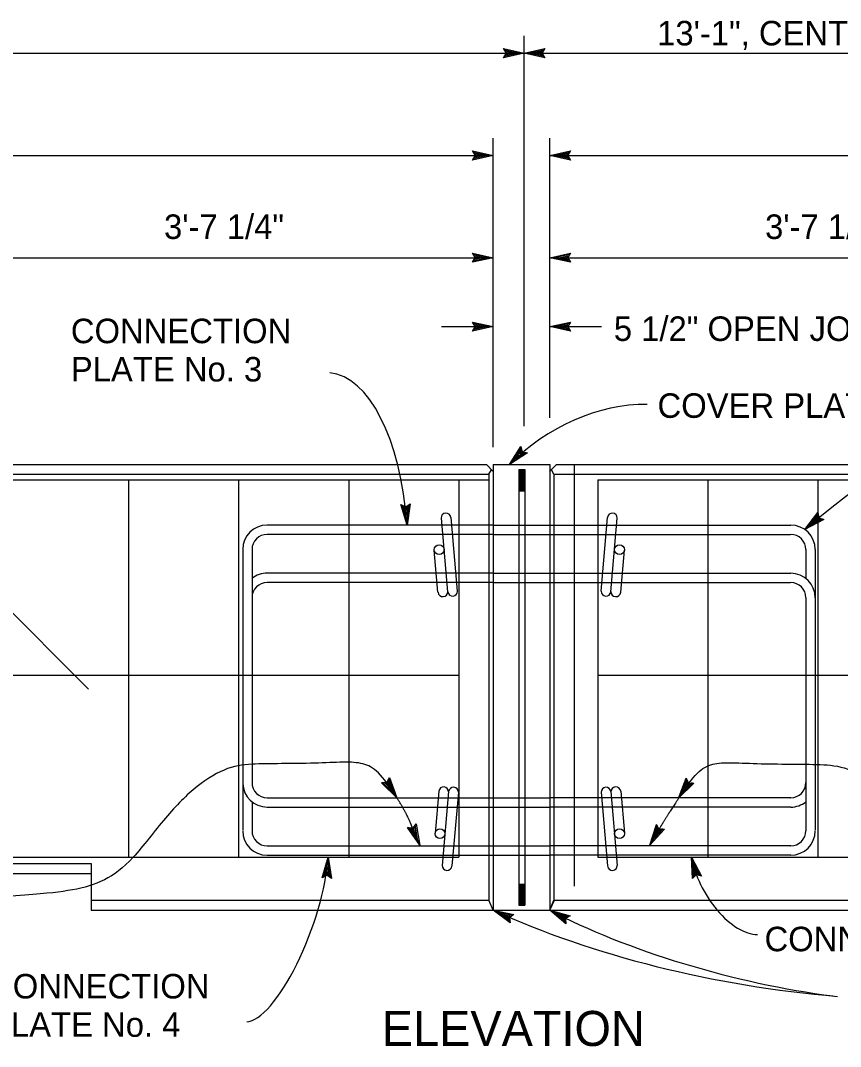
# Model space of a CAD drawing. Extents: x -894 to 866, y -476 to 714.
# Drawn here: x -246.4 to -12.4, y -142.9 to 150 of the extents above; entities that cross this region are included whole.
import ezdxf

# ---------------------------------------------------------------- set-up
doc = ezdxf.new("R2010")
doc.units = 0
for name, color, linetype in [('56 Stage 3 Anno', 7, 'Continuous'), ('57 Undefined', 7, 'Continuous'), ('60 Nongeo Data', 7, 'Continuous')]:
    doc.layers.add(name, color=color, linetype=linetype)

msp = doc.modelspace()

# ---------------------------------------------------------------- linework, layer by layer
at = {"layer": '56 Stage 3 Anno'}
for p, q in [((-102.66, 34.22), (-102.66, 145.57)), ((-663.79, 140.65), (-102.66, 140.65)), ((-107.78, 140.65), (-108.57, 141.97)), ((-108.57, 141.97), (-108.57, 141.97)), ((-108.57, 141.97), (-102.66, 140.65)), ((-102.66, 140.65), (-108.57, 139.34)), ((-108.57, 139.34), (-107.78, 140.65)), ((-108.35, 141.62), (-104.02, 140.65)), ((-104.03, 140.65), (-108.34, 139.7)), ((-105.38, 140.66), (-108.16, 140.04)), ((-108.12, 141.27), (-105.38, 140.66)), ((-107.95, 140.93), (-106.74, 140.66)), ((-106.74, 140.66), (-107.93, 140.39)), ((-102.66, 140.65), (-96.76, 141.96)), ((-102.66, 140.65), (-102.66, 140.65)), ((-96.76, 139.33), (-102.66, 140.65)), ((-102.66, 140.65), (-102.66, 140.65)), ((-102.66, 140.65), (460.12, 140.65)), ((-96.97, 139.68), (-101.3, 140.65)), ((-101.29, 140.66), (-96.99, 141.61)), ((-99.94, 140.65), (-97.16, 141.27)), ((-97.2, 140.04), (-99.94, 140.65)), ((-98.58, 140.65), (-97.39, 140.91)), ((-97.37, 140.38), (-98.58, 140.65)), ((-96.76, 141.96), (-97.54, 140.65)), ((-97.54, 140.65), (-96.76, 139.33)), ((-96.76, 141.96), (-96.76, 141.96)), ((-108.57, 139.34), (-108.57, 139.34)), ((-96.76, 139.33), (-96.76, 139.33)), ((-111.54, 28.14), (-111.54, 116.39)), ((-95.37, 36.57), (-95.37, 116.39)), ((-659.33, 111.46), (-111.54, 111.46)), ((-116.65, 111.46), (-117.44, 112.78)), ((-117.44, 112.78), (-117.44, 112.78)), ((-117.44, 112.78), (-111.54, 111.46)), ((-111.54, 111.46), (-117.44, 110.15)), ((-117.44, 110.15), (-116.65, 111.46)), ((-117.23, 112.43), (-112.89, 111.46)), ((-112.91, 111.46), (-117.21, 110.51)), ((-114.26, 111.47), (-117.04, 110.85)), ((-117, 112.08), (-114.26, 111.47)), ((-116.83, 111.74), (-115.61, 111.47)), ((-115.61, 111.47), (-116.8, 111.2)), ((-111.54, 111.46), (-111.54, 111.46)), ((-95.37, 111.46), (-89.47, 112.77)), ((-89.47, 110.14), (-95.37, 111.46)), ((-95.37, 111.46), (-95.37, 111.46)), ((-95.37, 111.46), (452.42, 111.46)), ((-89.68, 110.5), (-94.01, 111.46)), ((-94, 111.47), (-89.7, 112.42)), ((-92.65, 111.46), (-89.87, 112.08)), ((-89.91, 110.85), (-92.65, 111.46)), ((-91.29, 111.46), (-90.1, 111.72)), ((-90.08, 111.19), (-91.29, 111.46)), ((-89.47, 112.77), (-90.25, 111.46)), ((-90.25, 111.46), (-89.47, 110.14)), ((-89.47, 112.77), (-89.47, 112.77)), ((-117.44, 110.16), (-117.44, 110.16)), ((-89.47, 110.14), (-89.47, 110.14)), ((-268.17, 82.27), (-111.54, 82.27)), ((-116.65, 82.27), (-117.44, 83.59)), ((-117.44, 83.59), (-117.44, 83.59)), ((-117.44, 83.59), (-111.54, 82.27)), ((-111.54, 82.27), (-117.44, 80.97)), ((-117.44, 80.97), (-116.65, 82.27)), ((-117.23, 83.24), (-112.89, 82.28)), ((-112.91, 82.27), (-117.21, 81.32)), ((-114.26, 82.28), (-117.04, 81.66)), ((-117, 82.89), (-114.26, 82.28)), ((-116.83, 82.55), (-115.61, 82.28)), ((-115.61, 82.28), (-116.8, 82.01)), ((-111.54, 82.27), (-111.54, 82.27)), ((-95.37, 82.27), (-89.47, 83.58)), ((-95.37, 82.27), (62.59, 82.27)), ((-89.47, 80.96), (-95.37, 82.27)), ((-95.37, 82.27), (-95.37, 82.27)), ((-89.68, 81.31), (-94.01, 82.27)), ((-94, 82.28), (-89.7, 83.23)), ((-92.65, 82.27), (-89.87, 82.89)), ((-89.91, 81.66), (-92.65, 82.27)), ((-91.29, 82.27), (-90.1, 82.54)), ((-90.08, 82), (-91.29, 82.27)), ((-89.47, 83.58), (-90.25, 82.27)), ((-90.25, 82.27), (-89.47, 80.96)), ((-89.47, 83.58), (-89.47, 83.58)), ((-117.44, 80.97), (-117.44, 80.97)), ((-89.47, 80.96), (-89.47, 80.96)), ((-126.3, 62.59), (-111.54, 62.59)), ((-116.65, 62.59), (-117.44, 63.91)), ((-117.44, 63.91), (-117.44, 63.91)), ((-117.44, 63.91), (-111.54, 62.59)), ((-111.54, 62.59), (-117.44, 61.28)), ((-117.44, 61.28), (-116.65, 62.59)), ((-117.23, 63.56), (-112.89, 62.59)), ((-112.91, 62.59), (-117.21, 61.63)), ((-114.26, 62.59), (-117.04, 61.98)), ((-117, 63.2), (-114.26, 62.59)), ((-116.83, 62.86), (-115.61, 62.59)), ((-115.61, 62.59), (-116.8, 62.33)), ((-111.54, 62.59), (-111.54, 62.59)), ((-95.37, 62.59), (-89.47, 63.9)), ((-95.37, 62.59), (-80.61, 62.59)), ((-89.47, 61.27), (-95.37, 62.59)), ((-95.37, 62.59), (-95.37, 62.59)), ((-89.68, 61.62), (-94.01, 62.59)), ((-94, 62.59), (-89.7, 63.55)), ((-92.65, 62.59), (-89.87, 63.2)), ((-89.91, 61.98), (-92.65, 62.59)), ((-91.29, 62.59), (-90.1, 62.85)), ((-90.08, 62.32), (-91.29, 62.59)), ((-89.47, 63.9), (-90.25, 62.59)), ((-90.25, 62.59), (-89.47, 61.27)), ((-89.47, 63.9), (-89.47, 63.9)), ((-117.44, 61.28), (-117.44, 61.28)), ((-89.47, 61.27), (-89.47, 61.27)), ((-106.81, 23.22), (-103.62, 28.36)), ((-101.74, 26.53), (-106.81, 23.22)), ((-102.14, 26.62), (-105.86, 24.19)), ((-105.85, 24.2), (-103.53, 27.95)), ((-104.91, 25.16), (-103.41, 27.59)), ((-102.55, 26.7), (-104.91, 25.16)), ((-103.96, 26.14), (-103.31, 27.17)), ((-102.92, 26.81), (-103.96, 26.14)), ((-103.62, 28.36), (-103.62, 28.36)), ((-103.62, 28.36), (-103.23, 26.88)), ((-103.23, 26.88), (-101.74, 26.53)), ((-101.74, 26.53), (-101.74, 26.53)), ((-106.81, 23.22), (-106.81, 23.22)), ((-136.05, 5.94), (-137.85, 11.81)), ((-137.85, 11.81), (-137.85, 11.81)), ((-137.85, 11.81), (-136.46, 11.12)), ((-136.46, 11.12), (-135.19, 12.02)), ((-135.53, 11.78), (-136.16, 7.31)), ((-135.19, 12.02), (-136.05, 5.94)), ((-135.19, 12.02), (-135.19, 12.02)), ((-136.16, 7.32), (-137.48, 11.61)), ((-136.27, 8.69), (-137.12, 11.46)), ((-136.38, 10.07), (-136.74, 11.25)), ((-136.2, 11.31), (-136.38, 10.07)), ((-135.87, 11.52), (-136.27, 8.69)), ((-22.53, 4.64), (-18.81, 9.53)), ((-21.47, 5.54), (-18.75, 9.1)), ((-18.81, 9.53), (-18.81, 9.53)), ((-18.81, 9.53), (-18.56, 7.99)), ((-136.05, 5.94), (-136.05, 5.94)), ((-17.08, 7.49), (-22.53, 4.64)), ((-17.48, 7.62), (-21.47, 5.53)), ((-20.42, 6.42), (-18.66, 8.72)), ((-17.89, 7.74), (-20.42, 6.42)), ((-19.36, 7.31), (-18.61, 8.29)), ((-18.25, 7.89), (-19.36, 7.31)), ((-18.56, 7.99), (-17.08, 7.49)), ((-17.08, 7.49), (-17.08, 7.49)), ((-22.53, 4.64), (-22.53, 4.64)), ((-141.15, -66.15), (-141.15, -66.15)), ((-56.43, -66.3), (-56.43, -66.3)), ((-143.39, -67.6), (-143.39, -67.6)), ((-54.19, -67.75), (-54.19, -67.75)), ((-139.01, -71.92), (-139.01, -71.92)), ((-58.58, -72.05), (-58.58, -72.05)), ((-135.97, -80.38), (-135.97, -80.38)), ((-133.49, -79.38), (-133.49, -79.38)), ((-64.92, -79.54), (-64.92, -79.54)), ((-62.63, -80.9), (-62.63, -80.9)), ((-132.5, -85.45), (-132.5, -85.45)), ((-66.84, -85.38), (-66.84, -85.38)), ((-160.37, -94.73), (-158.64, -88.83)), ((-160, -94.54), (-158.73, -90.21)), ((-158.73, -90.22), (-158.05, -94.64)), ((-158.64, -88.83), (-158.64, -88.83)), ((-158.64, -88.83), (-157.71, -94.9)), ((-54.59, -94.97), (-54.89, -88.83)), ((-54.89, -88.83), (-54.89, -88.83)), ((-54.89, -88.83), (-52.01, -94.26)), ((-54.3, -94.67), (-54.52, -90.16)), ((-54.52, -90.17), (-52.42, -94.13)), ((-159.63, -94.33), (-158.83, -91.59)), ((-159.27, -94.17), (-158.92, -92.96)), ((-158.92, -92.96), (-158.73, -94.19)), ((-158.83, -91.59), (-158.39, -94.45)), ((-54.02, -94.35), (-54.16, -91.49)), ((-54.16, -91.49), (-52.8, -94.05)), ((-53.73, -94.08), (-53.79, -92.83)), ((-53.79, -92.83), (-53.21, -93.92)), ((-158.98, -94.02), (-160.37, -94.73)), ((-160.37, -94.73), (-160.37, -94.73)), ((-157.71, -94.9), (-158.98, -94.02)), ((-157.71, -94.9), (-157.71, -94.9)), ((-53.51, -93.84), (-54.59, -94.97)), ((-54.59, -94.97), (-54.59, -94.97)), ((-52.01, -94.26), (-53.51, -93.84)), ((-52.01, -94.26), (-52.01, -94.26)), ((-106.71, -107.6), (-111.54, -103.95)), ((-111.54, -103.95), (-111.54, -103.95)), ((-111.54, -103.95), (-105.62, -105.21)), ((-106.76, -107.19), (-110.3, -104.51)), ((-110.29, -104.51), (-105.98, -105.44)), ((-106.82, -106.78), (-109.06, -105.08)), ((-109.06, -105.08), (-106.28, -105.67)), ((-105.62, -105.21), (-106.88, -106.07)), ((-105.62, -105.21), (-105.62, -105.21)), ((-90.78, -107.89), (-95.37, -103.95)), ((-95.37, -103.95), (-95.37, -103.95)), ((-95.37, -103.95), (-89.54, -105.57)), ((-90.8, -107.48), (-94.17, -104.59)), ((-94.16, -104.59), (-89.92, -105.77)), ((-90.84, -107.06), (-92.97, -105.23)), ((-92.97, -105.23), (-90.23, -105.99)), ((-106.84, -106.39), (-107.83, -105.65)), ((-107.83, -105.65), (-106.64, -105.9)), ((-106.88, -106.07), (-106.71, -107.6)), ((-106.71, -107.6), (-106.71, -107.6)), ((-90.83, -106.67), (-91.77, -105.87)), ((-91.77, -105.87), (-90.6, -106.19)), ((-89.54, -105.57), (-90.86, -106.35)), ((-90.86, -106.35), (-90.78, -107.89)), ((-90.78, -107.89), (-90.78, -107.89)), ((-89.54, -105.57), (-89.54, -105.57))]:
    msp.add_line(p, q, dxfattribs=at)
for points in [[(-141.15, -66.15), (-139.01, -71.92), (-143.39, -67.6), (-142.98, -67.59), (-139.77, -70.75), (-141.33, -66.52), (-141.52, -66.89), (-140.51, -69.6), (-142.57, -67.58), (-142.15, -67.56), (-141.26, -68.44), (-141.7, -67.26), (-141.84, -67.55), (-143.39, -67.6), (-141.84, -67.55)], [(-54.19, -67.75), (-58.58, -72.05), (-56.43, -66.29), (-56.25, -66.67), (-57.82, -70.88), (-54.6, -67.73), (-55.02, -67.72), (-57.07, -69.74), (-56.07, -67.04), (-55.89, -67.41), (-56.32, -68.58), (-55.43, -67.7), (-55.75, -67.69), (-56.43, -66.29), (-55.75, -67.69)], [(-133.49, -79.38), (-132.5, -85.45), (-135.97, -80.38), (-135.56, -80.44), (-133.02, -84.16), (-133.74, -79.71), (-133.99, -80.04), (-133.53, -82.89), (-135.16, -80.51), (-134.75, -80.58), (-134.04, -81.6), (-134.24, -80.37), (-134.44, -80.63), (-135.97, -80.38), (-134.44, -80.63)], [(-62.63, -80.9), (-66.84, -85.38), (-64.92, -79.54), (-64.73, -79.9), (-66.13, -84.18), (-63.04, -80.9), (-63.45, -80.9), (-65.43, -83), (-64.53, -80.27), (-64.33, -80.63), (-64.72, -81.81), (-63.86, -80.9), (-64.19, -80.9), (-64.92, -79.54), (-64.19, -80.9)]]:
    msp.add_lwpolyline(points, close=True, dxfattribs=at)
for centre, major_axis, ratio, start_param, end_param in [((20.35, 2.16), (-83.6, -57.78), 0.2757, 3.489789, 5.052073), ((-162.39, -11.5), (-3.78, -60.93), 0.434655, 1.887847, 3.125831), ((-80.51, 8.47), (-35.39, -20.91), 0.682295, 3.983748, 5.08967), ((-172.49, -106.43), (-10.6, -29.23), 0.309462, 0.124652, 2.324162), ((-42.44, -94.01), (9.39, -16.21), 0.532252, 4.10263, 5.977636), ((-17.33, -49.59), (159.28, -20.26), 0.486691, 4.142742, 4.799766), ((-43.68, -101.07), (-74.2, 20.08), 0.275401, 0.877221, 2.047541)]:
    msp.add_ellipse(centre, major_axis=major_axis, ratio=ratio, start_param=start_param, end_param=end_param, dxfattribs=at)
for points, degree in [([(-139.01, -71.92), (-140.3, -69.93), (-143.91, -64.45), (-148.02, -62.05), (-153.03, -61.6), (-161.13, -62.05), (-170.97, -62.16), (-179.64, -62.19), (-187.06, -62.81), (-196.03, -68.07), (-204.99, -77.04), (-214.58, -90.03), (-222.31, -95.91), (-231.27, -98.39), (-242.41, -99.63), (-261.2, -100.79), (-268.35, -100.48)], 3), ([(-58.58, -72.05), (-57.29, -70.07), (-53.68, -64.59), (-49.58, -62.19), (-44.56, -61.74), (-36.46, -62.19), (-26.62, -62.29), (-17.95, -62.33), (-10.53, -62.95), (-1.57, -68.21), (7.4, -77.18), (16.99, -90.17), (24.72, -96.05), (33.68, -98.53), (44.81, -99.76), (63.61, -100.93), (75.15, -101.32)], 3), ([(-132.5, -85.45), (-135.19, -78.75), (-137.24, -74.66), (-139, -71.94)], 2), ([(-58.58, -72.05), (-60.92, -75.6), (-62.98, -78.91), (-64.63, -81.66), (-66.84, -85.38)], 2)]:
    msp.add_open_spline(points, degree=degree, dxfattribs=at)
at = {"layer": '60 Nongeo Data'}
for p, q in [((-657.43, 23.22), (-113.43, 23.22)), ((-113.43, 23.22), (-111.54, 21.26)), ((-112.71, 20.43), (-111.98, 21.73)), ((-111.54, 23.22), (-111.54, -103.95)), ((-111.54, 23.22), (-95.37, 23.22)), ((-104.17, 21.77), (-104.17, -102.6)), ((-104.17, 21.77), (-102.49, 21.77)), ((-104.17, 21.63), (-102.49, 21.63)), ((-104.17, 21.49), (-102.49, 21.49)), ((-104.17, 21.35), (-102.49, 21.35)), ((-104.17, 21.22), (-102.49, 21.22)), ((-104.17, 21.07), (-102.49, 21.07)), ((-104.17, 20.94), (-102.49, 20.94)), ((-104.17, 20.8), (-102.49, 20.8)), ((-104.17, 20.66), (-102.49, 20.66)), ((-104.17, 20.52), (-102.49, 20.52)), ((-102.49, 21.77), (-102.49, -102.6)), ((-93.43, 23.22), (-95.39, 21.19)), ((-95.37, 23.22), (-95.37, -103.95)), ((-94.2, 20.43), (-94.88, 21.72)), ((-93.43, 23.22), (450.53, 23.22)), ((-88.39, 23.22), (-88.39, -97.15)), ((-658.15, 20.43), (-112.71, 20.43)), ((-645.64, 18.86), (-112.71, 18.86)), ((-215.65, 18.86), (-215.65, -88.83)), ((-184.2, 18.86), (-184.2, -88.83)), ((-152.76, 18.86), (-152.76, -88.83)), ((-121.32, 18.86), (-121.32, -88.83)), ((-112.71, 20.43), (-112.71, -101.15)), ((-104.17, 20.38), (-102.49, 20.38)), ((-104.17, 20.24), (-102.49, 20.24)), ((-104.17, 20.1), (-102.49, 20.1)), ((-104.17, 19.96), (-102.49, 19.96)), ((-104.17, 19.82), (-102.49, 19.82)), ((-104.17, 19.68), (-102.49, 19.68)), ((-104.17, 19.54), (-102.49, 19.54)), ((-104.17, 19.4), (-102.49, 19.4)), ((-104.17, 19.26), (-102.49, 19.26)), ((-104.17, 19.12), (-102.49, 19.12)), ((-104.17, 18.98), (-102.49, 18.98)), ((-104.17, 18.84), (-102.49, 18.84)), ((-104.17, 18.7), (-102.49, 18.7)), ((-104.17, 18.56), (-102.49, 18.56)), ((-104.17, 18.42), (-102.49, 18.42)), ((-104.17, 18.28), (-102.49, 18.28)), ((-104.17, 18.14), (-102.49, 18.14)), ((-104.17, 18), (-102.49, 18)), ((-104.17, 17.86), (-102.49, 17.86)), ((-104.17, 17.72), (-102.49, 17.72)), ((-104.17, 17.58), (-102.49, 17.58)), ((-94.2, 20.43), (451.25, 20.43)), ((-94.2, 20.43), (-94.2, -101.15)), ((-81.68, 18.86), (-81.68, -88.83)), ((-81.68, 18.86), (451.25, 18.86)), ((-50.24, 18.86), (-50.24, -88.83)), ((-18.79, 18.86), (-18.79, -88.83)), ((-104.17, 17.44), (-102.49, 17.44)), ((-104.17, 17.3), (-102.49, 17.3)), ((-104.17, 17.16), (-102.49, 17.16)), ((-104.17, 17.02), (-102.49, 17.02)), ((-104.17, 16.88), (-102.49, 16.88)), ((-104.17, 16.74), (-102.49, 16.74)), ((-104.17, 16.6), (-102.49, 16.6)), ((-104.17, 16.46), (-102.49, 16.46)), ((-104.17, 16.32), (-102.49, 16.32)), ((-104.17, 16.18), (-102.49, 16.18)), ((-104.17, 16.04), (-102.49, 16.04)), ((-104.17, 15.9), (-102.49, 15.9)), ((-104.17, 15.76), (-102.49, 15.76)), ((-111.54, 5.94), (-176.03, 5.94)), ((-124.46, -13.12), (-126.3, 7.94)), ((-121.67, -12.93), (-123.51, 8.12)), ((-111.54, 5.94), (-95.19, 5.94)), ((-95.37, 5.94), (-26.58, 5.94)), ((-80.71, -12.93), (-78.87, 8.12)), ((-77.92, -13.12), (-76.08, 7.94)), ((-111.54, 3.28), (-176.03, 3.28)), ((-111.54, 3.28), (-95.19, 3.28)), ((-95.37, 3.28), (-26.61, 3.28)), ((-183.01, -1.05), (-183.01, -81.18)), ((-180.36, -1.03), (-180.36, -67.6)), ((-127.27, -13.25), (-128.33, -1.22)), ((-75.11, -13.25), (-74.05, -1.22)), ((-22.25, -1.03), (-22.25, -9.31)), ((-19.6, -1.05), (-19.6, -81.18)), ((-111.54, -7.8), (-176.03, -7.8)), ((-111.54, -7.8), (-95.19, -7.8)), ((-95.37, -7.8), (-26.58, -7.8)), ((-227, -40.9), (-258.36, -9.54)), ((-111.54, -10.46), (-176.03, -10.46)), ((-111.54, -10.46), (-95.19, -10.46)), ((-95.37, -10.46), (-26.61, -10.46)), ((-180.36, -14.77), (-180.36, -68.01)), ((-22.25, -14.79), (-22.25, -67.83)), ((-22.25, -18.41), (-22.25, -67.6)), ((-121.32, -36.97), (-645.64, -36.97)), ((442.64, -36.97), (-81.68, -36.97)), ((-127.05, -70.01), (-128.1, -82.04)), ((-124.23, -70.13), (-126.07, -91.19)), ((-77.92, -70.13), (-76.08, -91.19)), ((-75.11, -70.01), (-74.05, -82.04)), ((-22.25, -67.57), (-22.25, -81.34)), ((-180.36, -73.05), (-180.36, -81.34)), ((-176.03, -71.9), (-111.54, -71.9)), ((-121.44, -70.33), (-123.28, -91.37)), ((-111.54, -71.9), (-95.19, -71.9)), ((-26.56, -71.9), (-95.37, -71.9)), ((-80.71, -70.33), (-78.87, -91.37)), ((-176.03, -74.56), (-111.54, -74.56)), ((-111.54, -74.56), (-95.19, -74.56)), ((-26.58, -74.56), (-95.37, -74.56)), ((-176.03, -85.64), (-111.54, -85.64)), ((-111.54, -85.64), (-95.19, -85.64)), ((-26.56, -85.64), (-95.37, -85.64)), ((-645.64, -88.83), (-121.32, -88.83)), ((-540.41, -90.67), (-226.27, -90.67)), ((-226.27, -90.67), (-226.27, -103.95)), ((-176.03, -88.3), (-111.54, -88.3)), ((-111.54, -88.3), (-95.19, -88.3)), ((-26.58, -88.3), (-95.37, -88.3)), ((-81.68, -88.83), (442.64, -88.83)), ((-540.41, -93.47), (-226.27, -93.47)), ((-104.17, -96.59), (-102.49, -96.59)), ((-104.17, -96.73), (-102.49, -96.73)), ((-104.17, -96.87), (-102.49, -96.87)), ((-104.17, -97.01), (-102.49, -97.01)), ((-104.17, -97.15), (-102.49, -97.15)), ((-104.17, -97.29), (-102.49, -97.29)), ((-104.17, -97.43), (-102.49, -97.43)), ((-104.17, -97.57), (-102.49, -97.57)), ((-104.17, -97.71), (-102.49, -97.71)), ((-104.17, -97.85), (-102.49, -97.85)), ((-104.17, -97.99), (-102.49, -97.99)), ((-104.17, -98.13), (-102.49, -98.13)), ((-104.17, -98.27), (-102.49, -98.27)), ((-104.17, -98.41), (-102.49, -98.41)), ((-104.17, -98.55), (-102.49, -98.55)), ((-104.17, -98.69), (-102.49, -98.69)), ((-104.17, -98.82), (-102.49, -98.82)), ((-104.17, -98.97), (-102.49, -98.97)), ((-104.17, -99.1), (-102.49, -99.1)), ((-104.17, -99.24), (-102.49, -99.24)), ((-104.17, -99.38), (-102.49, -99.38)), ((-104.17, -99.52), (-102.49, -99.52)), ((-226.27, -101.15), (-112.71, -101.15)), ((-111.54, -103.95), (-112.71, -101.15)), ((-104.17, -99.66), (-102.49, -99.66)), ((-104.17, -99.8), (-102.49, -99.8)), ((-104.17, -99.94), (-102.49, -99.94)), ((-104.17, -100.08), (-102.49, -100.08)), ((-104.17, -100.22), (-102.49, -100.22)), ((-104.17, -100.36), (-102.49, -100.36)), ((-104.17, -100.5), (-102.49, -100.5)), ((-104.17, -100.64), (-102.49, -100.64)), ((-104.17, -100.78), (-102.49, -100.78)), ((-104.17, -100.92), (-102.49, -100.92)), ((-104.17, -101.06), (-102.49, -101.06)), ((-104.17, -101.2), (-102.49, -101.2)), ((-104.17, -101.34), (-102.49, -101.34)), ((-104.17, -101.48), (-102.49, -101.48)), ((-104.17, -101.62), (-102.49, -101.62)), ((-104.17, -101.76), (-102.49, -101.76)), ((-104.17, -101.9), (-102.49, -101.9)), ((-104.17, -102.04), (-102.49, -102.04)), ((-104.17, -102.18), (-102.49, -102.18)), ((-104.17, -102.32), (-102.49, -102.32)), ((-104.17, -102.46), (-102.49, -102.46)), ((-95.37, -103.95), (-93.97, -101.15)), ((-95.37, -103.95), (-94.2, -101.15)), ((-94.2, -101.15), (23.55, -101.15)), ((-226.27, -103.95), (-95.37, -103.95)), ((-104.17, -102.6), (-102.49, -102.6)), ((-95.37, -103.95), (23.55, -103.95))]:
    msp.add_line(p, q, dxfattribs=at)
for centre in [(-126.93, -1.1), (-75.45, -1.1), (-126.7, -82.15), (-75.45, -82.15)]:
    msp.add_circle(centre, 1.4, dxfattribs=at)
for centre, radius, start, end in [((-125, 7.96), 1.4, 6.3751, 181.3843), ((-77.48, 7.96), 1.4, 358.6157, 173.6249), ((-176.03, -1.05), 6.99, 90, 180), ((-26.58, -1.05), 6.99, 0, 90), ((-176.03, -1.05), 4.33, 90, 180), ((-26.58, -1.05), 4.33, 0, 90), ((-176.03, -14.79), 6.99, 90, 128.3163), ((-26.58, -14.79), 6.99, 0, 90), ((-176.03, -14.79), 4.33, 90, 180), ((-26.58, -14.79), 4.33, 0, 90), ((-125.87, -13.08), 1.4, 186.3751, 1.3843), ((-123.07, -12.95), 1.4, 186.3751, 1.3843), ((-79.31, -12.95), 1.4, 178.6157, 353.6249), ((-76.51, -13.08), 1.4, 178.6157, 353.6249), ((-176.03, -67.57), 6.99, 181.994, 270), ((-176.03, -67.57), 4.33, 180, 270), ((-125.64, -70.18), 1.4, 358.6157, 173.6249), ((-122.84, -70.3), 1.4, 358.6157, 173.6249), ((-79.31, -70.3), 1.4, 6.3751, 181.3843), ((-76.51, -70.18), 1.4, 6.3751, 181.3843), ((-26.58, -67.57), 4.33, 270, 0), ((-26.58, -67.57), 6.99, 270, 308.3161), ((-176.03, -81.31), 6.99, 180, 270), ((-176.03, -81.31), 4.33, 180, 270), ((-26.58, -81.31), 6.99, 270, 0), ((-26.58, -81.31), 4.33, 270, 0), ((-124.67, -91.22), 1.4, 178.6157, 353.6249), ((-77.48, -91.22), 1.4, 186.3751, 1.3843)]:
    msp.add_arc(centre, radius, start, end, dxfattribs=at)

# ---------------------------------------------------------------- texts
at = {"layer": '57 Undefined'}
for s, height, p in [('13\'-1", CENTER OF CONNECTION PIN HOLE TO CENTER OF CONNECTION PIN HOLE', 7, (-64.7, 142.86)), ('3\'-7 1/4"', 7, (-205.48, 87.61)), ('3\'-7 1/4"', 7, (-33.9, 87.61)), ('CONNECTION', 7, (-232.08, 57.86)), ('5 1/2" OPEN JOINT', 7, (-77.07, 58.5)), ('PLATE No. 3', 7, (-232.08, 46.93)), ('COVER PLATE', 7, (-64.6, 36.55)), ('CONNECTION PLATE No. 1', 7, (-34.05, -115.71)), ('CONNECTION', 7, (-255.42, -129.19)), ('PLATE No. 4', 7, (-255.42, -140.13)), ('ELEVATION', 10, (-143.3, -142.75))]:
    msp.add_text(s, height=height, dxfattribs=at).set_placement(p)

doc.saveas('drawing.dxf')
